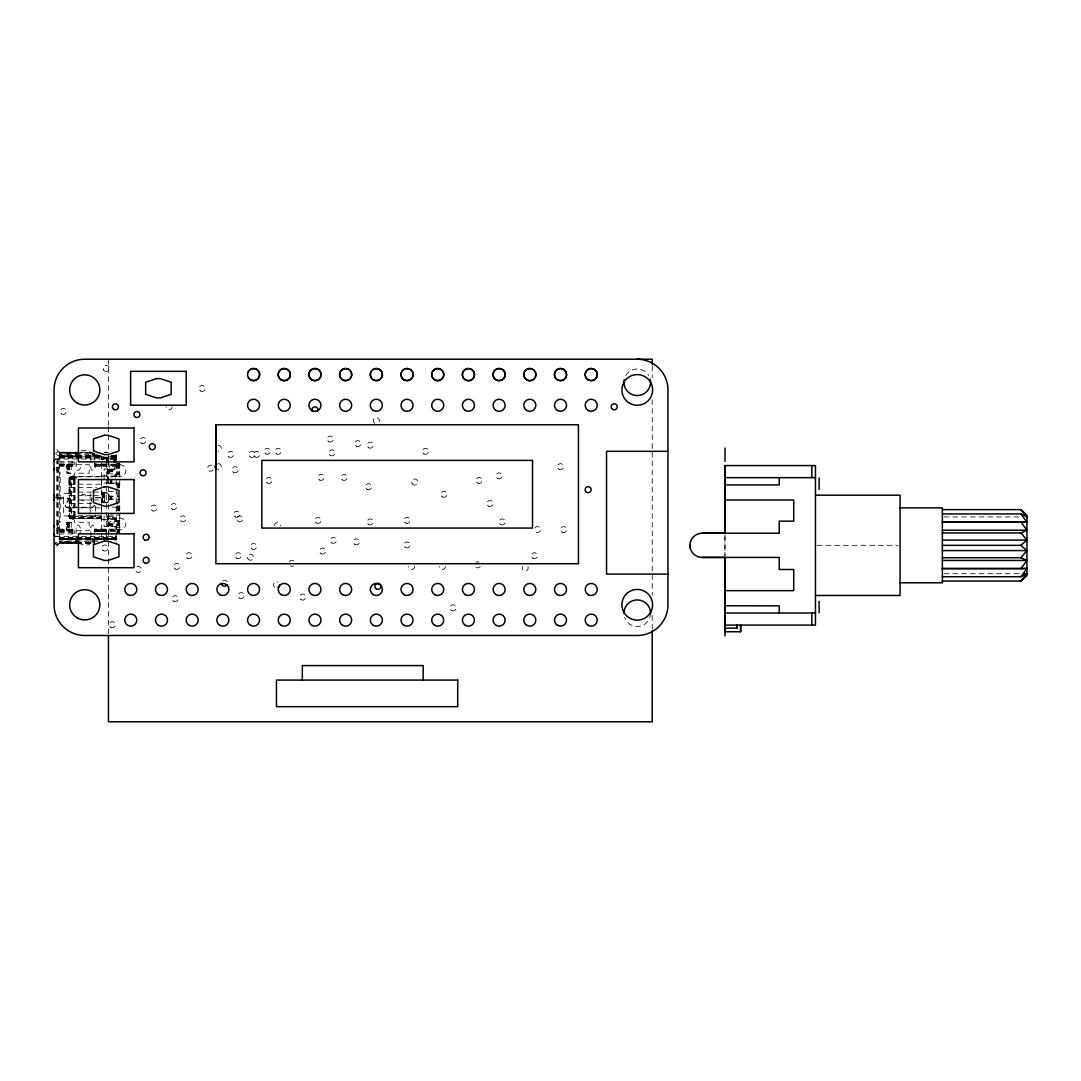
<?xml version="1.0" encoding="UTF-8"?>
<svg xmlns="http://www.w3.org/2000/svg" width="1081" height="1081" viewBox="0 0 1081 1081"><rect width="100%" height="100%" fill="white"/><g stroke="black" fill="none" stroke-linecap="round" stroke-linejoin="round"><path stroke-width="0.75" stroke-dasharray="5 3.75" d="M106.289 536.203L106.289 531.122L94.533 530.717L106.289 530.46L94.533 529.987L106.289 529.852L94.533 529.204L119.856 529.163M111.221 539.176L116.221 539.149L94.533 538.906L116.221 538.662L59.266 538.662L76.102 538.906L59.266 539.149L76.102 539.284L76.332 543.189L76.183 539.5L59.266 539.446L56.496 540.824M94.533 456.196L101.209 456.155L94.533 456.196L94.52 453.628L94.533 461.56M107.762 462.627L108.1 457.452L108.1 462.6M107.505 461.411L107.789 457.479M97.871 541.23L59.266 541.23L76.102 542.067L59.266 542.959L76.156 543.148L76.183 539.5L76.156 543.148L59.266 543.189L56.847 546.094M107.195 461.546L107.532 457.547L107.708 461.357M106.911 461.749L107.235 457.668L107.492 462.695M106.614 462.073L106.965 457.858L107.181 462.844M106.897 463.046L106.668 458.155L106.289 464.452L94.533 464.762L106.289 465.006L94.533 465.492L106.289 465.627L94.533 466.276L119.856 466.316M76.332 539.554L76.224 543.175L76.129 539.419L59.266 539.446L76.102 539.284M94.304 455.925L94.371 453.507L94.506 456.06L101.195 456.06L94.304 455.925L94.304 453.507M97.871 454.25L59.266 454.25L76.102 453.412L59.266 452.52L76.332 452.29L76.102 456.196L59.266 456.331L76.102 456.574L59.266 456.817L116.221 456.817L107.884 456.723M76.427 478.951L68.954 478.951L69.67 477.234L71.387 476.532L71.387 518.948L70.13 517.191L70.13 478.288L71.387 476.613M94.344 505.516L92.642 507.313L66.387 507.246L65.144 505.516L68.427 500.192L68.008 498.233L56.455 497.625M94.588 505.503L92.642 507.557L66.319 507.489L64.901 505.503L68.198 500.111L67.833 498.395L56.455 497.855M56.888 469.87L58.401 467.438M56.888 500.287L58.401 497.855M106.289 459.276L106.438 458.547M101.465 476.789L102.154 476.072M90.777 542.581L88.98 544.919L81.075 544.675M109.032 463.181L109.654 473.694L119.856 474.41M108.951 499.679L108.059 501.827L105.924 502.706M71.387 518.948L69.035 517.15L69.279 478.951L70.17 476.856M101.682 476.613L70.751 476.613L69.035 478.951L69.67 518.245L101.682 518.866M107.735 517.704C109.316 515.11 115.951 516.299 116.221 519.691M107.735 519.785C109.316 517.191 115.951 518.38 116.221 521.772M116.099 474.478L115.735 477.275L116.221 473.708M116.099 476.559L116.221 475.789M76.427 477.748L71.387 477.748L70.751 478.951L70.941 517.421L101.682 517.731M68.954 478.951L70.941 476.748L101.682 476.856M114.41 462.6C110.505 457.344 122.572 454.682 111.194 455.628M101.682 518.623L69.522 518.056L70.751 516.529L101.682 517.15M69.522 518.056L69.143 478.302L71.387 476.856M69.67 478.951L70.941 478.059L76.427 478.329M71.387 517.15L70.17 518.623L68.954 516.529L101.682 516.529M58.401 458.952L56.888 461.384L56.888 534.095L58.401 536.527M115.735 475.194C114.032 476.978 109.1 478.113 107.735 475.694M71.387 478.329L70.751 478.951L69.67 477.748M57.117 524.988L60.185 521.92L60.185 472.802L57.117 469.735M55.604 453.574L58.401 451.25M91.885 497.895L91.061 500.192L94.047 504.651M92.02 498.111L91.493 500.517M81.075 450.804L88.98 450.561L90.777 452.898M71.387 517.731L69.67 517.731L69.279 516.529M69.306 464.708C67.549 464.235 64.887 467.938 68.117 467.141L70.211 464.708L68.008 464.992L69.157 465.033L66.725 466.195L68.184 466.506L66.563 466.627L68.117 467.141L68.184 471.397L70.211 473.194C68.373 474.329 64.441 470.154 68.117 470.775L66.684 471.627L69.306 473.194M69.306 522.285C67.549 521.799 64.887 525.501 68.117 524.704L70.211 522.285L68.008 522.555L69.157 522.609L66.725 523.772L68.184 524.082L66.563 524.19L68.117 524.704L68.184 528.974L70.211 530.771C68.373 531.893 64.441 527.717 68.117 528.339L66.549 528.812L68.387 529.555L66.995 529.717L69.67 530.676L69.643 522.285M69.67 530.676L69.306 530.771M106.897 532.433L106.303 531.352L94.533 531.352L106.289 531.122L94.533 530.717M104.546 452.669L107.884 452.628M94.533 531.352L106.289 531.217L106.316 535.284L106.289 531.217M101.209 456.506L94.533 456.574L101.209 456.655M111.194 456.02L116.221 455.925M56.496 454.655L59.198 455.925L76.224 455.952L76.17 452.317L76.102 456.196L59.266 456.033L76.332 455.925L76.332 452.29M114.41 538.027L116.18 539.46L111.194 539.541L116.221 539.851L111.194 539.851M59.266 539.446L101.141 539.446L94.412 539.527L94.506 543.121L94.533 539.284L101.209 539.324L94.533 539.284L94.304 543.189L94.304 539.554L101.128 539.5L59.198 539.554L76.183 539.5M107.857 452.304L104.519 452.317L107.843 452.29M94.533 456.371L101.209 456.358L59.266 456.331L76.102 456.371M76.102 539.108L59.266 539.149L116.221 539.081L94.533 539.108M56.847 449.385L59.266 452.29L91.98 452.29L91.98 455.925M91.088 452.52L59.266 452.29L59.266 543.189L91.98 543.189L91.98 539.554M104.546 452.466L107.843 452.52M59.266 453.182L92.763 453.182M59.266 456.033L101.141 455.628M59.198 455.925L101.141 455.925L94.452 455.979L94.425 453.52L94.506 456.06M116.221 456.128L111.37 456.56M59.266 457.236L116.221 457.236M59.266 457.439L116.221 457.439M101.682 458.114L116.221 458.114M59.266 458.168L116.221 458.168M55.172 459.047L116.221 458.952M101.682 459.128L116.221 459.128M54.807 459.276L57.644 459.276M59.266 461.56L76.102 461.56M59.266 462.938L76.102 462.938M59.266 464.127L76.102 464.127M116.221 464.154L94.533 464.546M59.266 464.546L76.102 464.546M59.266 464.762L89.196 464.708L89.196 473.194L74.413 473.194C75.873 476.978 69.927 476.978 71.387 473.194L66.495 473.194L66.495 464.708M101.682 464.789L119.856 464.708M59.266 465.492L76.102 465.492M101.682 465.519L116.221 465.519M59.266 466.276L76.102 466.276M56.455 467.438L59.266 467.438M116.221 468.046L119.856 468.046M116.221 469.019L104.1 469.019L104.1 483.072L119.856 483.072M107.735 469.627L116.221 469.627M107.735 469.87L116.221 469.87M107.735 470.1L116.221 470.1M107.735 470.316L116.221 470.384M107.735 470.884L116.221 470.884M107.735 471.343L116.221 471.343M107.735 471.775L116.221 471.775M116.221 474.681L119.856 474.681M101.682 476.045L116.221 476.045M76.427 477.234L70.13 476.978M68.954 479.748L76.427 479.748M108.465 483.504L119.856 483.504M68.954 484.22L76.427 484.22M78.116 484.22L101.682 484.22M68.954 487.626L76.427 487.626M78.116 487.626L96.682 487.626M108.465 491.382L116.221 491.382M68.954 492.098L76.427 492.098M78.116 492.098L91.682 492.098M93.263 492.098L101.682 492.098M102.046 492.774L108.951 492.774L108.951 502.706L102.046 502.706L102.141 492.774M68.954 493.504L63.509 493.504L63.509 497.625M68.954 495.503L76.427 495.503M78.116 495.503L91.682 495.503M93.263 495.503L101.682 495.503M108.465 496.22L119.856 496.22M54.807 497.287L58.401 497.625M95.614 497.625L101.438 497.625L101.438 491.274M95.614 497.855L101.438 497.855L101.438 502.611M108.465 499.26L119.856 499.26M68.954 499.976L76.427 499.976M78.116 499.976L91.682 499.976M93.263 499.976L101.682 499.976M68.954 503.381L76.427 503.381M78.116 503.381L91.682 503.381M111.965 507.138L119.856 507.138M68.954 507.854L76.427 507.854M78.116 507.854L100.006 507.854M68.954 511.259L76.427 511.259M108.465 515.015L119.856 515.015M68.954 515.732L101.682 515.732M68.954 515.921L63.509 515.921L63.509 497.855M944.024 516.934L1020.315 516.934M101.682 518.245L70.454 518.11L71.387 518.623M101.682 519.434L116.221 519.434M116.221 520.799L119.856 520.799M119.856 521.069L109.654 521.785L109.032 532.298M107.735 523.704L116.221 523.704M107.735 524.136L116.221 524.136M107.735 524.596L116.221 524.596M107.735 525.163L116.221 525.096M107.735 525.38L116.221 525.38M107.735 525.609L116.221 525.609M107.735 525.852L116.221 525.852M116.221 526.461L104.1 526.461L104.1 515.529M116.221 527.433L119.856 527.433M56.455 528.041L59.266 528.041M59.266 529.204L76.102 529.204M59.266 529.987L76.102 529.987M101.682 529.96L116.221 529.96M59.266 530.717L89.196 530.771L89.196 522.285L74.413 522.285C75.873 518.502 69.927 518.502 71.387 522.285L66.495 522.285L66.495 530.771M101.682 530.69L119.856 530.771M59.266 530.933L76.102 530.933M94.533 530.933L106.289 530.933M101.682 531.325L116.221 531.325M59.266 531.352L76.102 531.352M116.221 532.149L119.856 532.149M59.266 532.541L76.102 532.541M59.266 533.919L76.102 533.919M54.807 536.203L57.644 536.203M55.172 536.433L116.221 536.527M59.266 537.311L116.221 537.365M59.266 538.041L116.221 538.041M59.266 538.243L116.221 538.243M94.533 538.662L116.221 538.662M101.682 538.919L116.221 538.919M111.221 539.405L116.221 539.351M59.266 539.851L101.141 539.851M59.266 542.297L91.088 542.297M59.266 543.189L91.088 542.959M817.128 545.324L898.406 545.324M944.024 573.714L1020.315 573.714M59.266 452.29L76.129 452.358L76.102 468.654C77.724 473.586 82.737 466.897 79.859 463.925M106.289 464.208L94.533 464.127L106.289 464.303M59.266 542.959L76.102 543.067L76.102 526.825C78.899 520.853 82.115 530.757 79.859 533.122M108.1 538.027L106.33 536.595M105.924 492.774L108.059 493.652L108.951 495.801M101.722 519.15C102.357 520.434 100.141 513.367 101.438 512.124M58.401 528.041L56.888 525.609M69.522 516.745L70.941 517.421M71.387 477.748L70.454 477.37L70.941 478.059M101.438 518.461L102.141 519.393M55.604 541.905L58.401 544.229M54.82 542.838L57.617 545.162M54.509 543.23L57.307 545.554M101.682 491.558L102.884 492.774L102.911 502.706M57.644 497.287L56.888 495.193M652.235 365.973L652.235 377.782M652.235 399.7L652.235 595.307M652.235 615.535L652.235 629.02M119.734 463.006L119.734 487.963M119.734 505.881L119.734 532.474M119.369 463.006L119.369 474.41M119.369 483.072L119.369 487.963M119.369 505.881L119.369 512.408M119.369 521.069L119.369 532.474M118.788 463.006L118.788 474.41M118.788 483.072L118.788 487.963M118.788 505.881L118.788 512.408M118.788 521.069L118.788 532.474M118.045 463.006L118.045 474.41M118.045 483.072L118.045 487.963M118.045 505.881L118.045 512.408M118.045 521.069L118.045 532.474M117.167 463.006L117.167 474.41M117.167 483.072L117.167 504.259M117.167 505.881L117.167 510.773M117.167 521.069L117.167 532.474M116.221 454.25L116.221 542.297M116.072 456.358L116.072 461.492M116.099 518.921L116.099 521.001M116.072 536.554L116.072 539.122M115.843 456.75L115.843 461.898M115.735 518.204L115.735 520.285M115.843 536.149L115.843 538.73M115.545 457.047L115.545 462.195M115.545 535.865L115.545 538.433M115.275 457.236L115.275 459.803M115.154 517.583L115.154 519.664M114.978 457.358L114.978 462.506M114.721 457.425L114.721 462.56M114.41 517.11L114.41 519.191M113.532 516.813L113.532 518.894M112.586 516.718L112.586 518.799M111.965 480.464L111.965 483.504M111.965 496.22L111.965 499.26M111.654 480.464L111.654 483.504M111.654 496.22L111.654 499.26M111.357 480.464L111.357 483.504M111.357 496.22L111.357 499.26M111.113 480.464L111.113 483.504M111.113 496.22L111.113 499.26M110.803 480.464L110.924 483.504M110.924 496.22L110.803 499.26M110.167 480.464L110.167 483.504M110.167 496.22L110.167 499.26M108.951 516.718L108.951 518.799M108.641 516.745L108.641 518.826M108.424 359.23L108.424 424.995M108.424 426.684L108.424 433.427M108.424 435.116L108.424 451.98M108.424 453.655L108.424 458.722M108.424 460.411L108.424 539.662M108.424 541.338L108.424 634.088M108.086 476.397L108.086 478.478M108.086 517.002L108.086 519.083M107.897 476.18L107.897 478.275M107.897 517.204L107.897 519.299M107.735 469.019L107.735 477.775M107.776 517.448L107.735 526.461M107.492 469.019L107.492 476.829M107.492 478.383L107.492 483.072M107.492 515.529L107.492 526.461M106.289 462.938L106.289 484.396M106.289 486.058L106.289 534.919M104.708 492.774L104.708 502.706M104.627 502.706L104.465 492.774L104.384 502.706M103.992 492.774L103.992 502.706M103.898 492.774L103.898 502.706M103.492 492.774L103.371 502.706M101.682 456.56L101.682 459.79M101.682 463.533L101.682 505.962M101.682 507.597L101.682 535.69M101.682 536.352L101.682 539.351M101.438 478.599L101.438 484.937M101.438 504.205L101.438 510.543M95.614 506.07L95.614 515.921L90.169 515.921L90.169 507.557M94.533 462.938C97.533 465.735 92.844 473.978 90.777 468.654L90.899 452.29M94.533 543.067L94.533 526.825L92.588 525.001L90.777 526.825L90.899 543.189M93.777 453.507L93.777 455.925M93.777 539.554L93.777 543.189M92.98 452.29L92.98 455.925M92.98 539.554L92.98 543.189M90.169 493.504L90.169 507.313M76.859 452.29L76.859 455.925M76.859 539.554L76.859 543.189M75.021 479.748L75.021 484.22M75.021 487.626L75.021 492.098M75.021 495.503L75.021 499.976M75.021 503.381L75.021 507.854M75.021 511.259L75.021 515.732M74.697 479.748L74.697 484.22M74.697 487.626L74.697 492.098M74.697 495.503L74.697 499.976M74.697 503.381L74.697 507.854M74.697 511.259L74.697 515.732M74.413 464.708C75.873 460.938 69.927 460.938 71.387 464.708M74.413 479.748L74.413 484.22M74.413 487.626L74.413 492.098M74.413 495.503L74.413 499.976M74.413 503.381L74.413 507.854M74.413 511.259L74.413 515.732M74.413 530.771C75.873 534.541 69.927 534.541 71.387 530.771M74.157 479.748L74.157 484.22M74.157 487.626L74.157 492.098M74.157 495.503L74.157 499.976M74.157 503.381L74.157 507.854M74.157 511.259L74.157 515.732M73.805 479.748L73.846 484.22M73.846 487.626L73.967 492.098M73.846 495.503L73.967 499.976M73.967 503.381L73.846 507.854M73.846 511.259L73.967 515.732M71.265 464.708L71.265 473.194M71.265 522.285L71.265 530.771M69.643 464.708L69.643 473.194M69.076 464.708L69.076 473.194M69.076 522.285L69.076 530.771M68.319 464.708L68.319 473.194M68.319 522.285L68.319 530.771M67.441 464.708L67.441 473.194M67.441 522.285L67.441 530.771M58.171 458.952L58.171 536.527M57.225 458.952L57.225 536.527M81.697 494.747A3.027 3.027 0 0 1 86.237 497.355A3.027 3.027 0 0 1 81.697 499.976M213.214 469.708A3.027 3.027 0 0 1 208.647 470.519A3.027 3.027 0 0 1 208.647 465.884A3.027 3.027 0 0 1 213.214 466.681M625.737 375.607A13.296 13.296 0 0 1 648.762 375.607M218.267 445.223A3.027 3.027 0 0 1 221.294 448.25A3.027 3.027 0 0 1 218.267 451.263M293.437 565.971A3.027 3.027 0 0 1 290.424 565.971M289.316 561.836A3.027 3.027 0 0 1 294.545 561.836M527.825 566.444A3.027 3.027 0 0 1 525.217 570.971A3.027 3.027 0 0 1 522.596 566.444M274.344 525.744A3.027 3.027 0 0 1 277.358 522.718A3.027 3.027 0 0 1 280.384 525.744M222.889 580.686A3.027 3.027 0 0 1 227.024 581.794M414.658 566.417A3.027 3.027 0 0 1 411.645 569.444A3.027 3.027 0 0 1 408.618 566.417M650.546 613.224A13.296 13.296 0 0 1 624.615 617.346M275.074 587.456A3.027 3.027 0 0 1 273.966 583.321A3.027 3.027 0 0 1 278.101 582.227M534.879 528.082A3.027 3.027 0 0 1 539.811 527.65A3.027 3.027 0 0 1 538.527 532.433A3.027 3.027 0 0 1 534.473 529.582M374.837 423.239A3.027 3.027 0 0 1 374.026 418.685A3.027 3.027 0 0 1 378.661 418.685A3.027 3.027 0 0 1 377.85 423.239M172.176 406.807A3.027 3.027 0 0 1 169.149 409.834A3.027 3.027 0 0 1 166.136 406.807M445.358 566.417A3.027 3.027 0 0 1 442.332 569.444A3.027 3.027 0 0 1 439.318 566.417M480.248 566.403A3.027 3.027 0 0 1 475.018 566.403M476.126 562.269A3.027 3.027 0 0 1 479.153 562.269M136.949 566.876A3.027 3.027 0 0 1 141.3 568.457A3.027 3.027 0 0 1 138.99 572.471A3.027 3.027 0 0 1 135.436 569.484M218.267 463.641A3.027 3.027 0 0 1 221.294 466.668A3.027 3.027 0 0 1 218.267 469.681M724.946 534.852L724.946 555.796L724.973 534.852M94.493 539.46L94.466 543.162L94.412 539.527M116.221 456.331L111.221 456.344L116.221 456.331M102.438 502.706L102.438 492.774L102.29 502.706M342.609 480.018A3.027 3.027 0 0 0 347.136 477.41A3.027 3.027 0 0 0 342.609 474.789A3.027 3.027 0 0 0 342.609 480.018M238.239 521.461A3.027 3.027 0 0 0 242.779 518.839A3.027 3.027 0 0 0 238.239 516.232A3.027 3.027 0 0 0 238.239 521.461M200.647 391.011A3.027 3.027 0 0 0 205.174 388.39A3.027 3.027 0 0 0 200.647 385.782A3.027 3.027 0 0 0 200.647 391.011M181.459 521.461A3.027 3.027 0 0 0 185.986 518.839A3.027 3.027 0 0 0 181.459 516.232A3.027 3.027 0 0 0 181.459 521.461M330.327 455.466A3.027 3.027 0 0 0 334.853 452.844A3.027 3.027 0 0 0 330.327 450.236A3.027 3.027 0 0 0 330.327 455.466M321.111 553.688A3.027 3.027 0 0 0 325.651 551.08A3.027 3.027 0 0 0 321.111 548.459A3.027 3.027 0 0 0 321.111 553.688M267.399 483.099A3.027 3.027 0 0 0 271.939 480.477A3.027 3.027 0 0 0 267.399 477.856A3.027 3.027 0 0 0 267.399 483.099M172.244 509.178A3.027 3.027 0 0 0 176.784 506.57A3.027 3.027 0 0 0 172.244 503.949A3.027 3.027 0 0 0 172.244 509.178M239.779 598.198A3.027 3.027 0 0 0 244.306 595.577A3.027 3.027 0 0 0 239.779 592.969A3.027 3.027 0 0 0 239.779 598.198M532.906 558.296A3.027 3.027 0 0 0 537.446 555.675A3.027 3.027 0 0 0 532.906 553.067A3.027 3.027 0 0 0 532.906 558.296M175.325 569.038A3.027 3.027 0 0 0 179.851 566.417A3.027 3.027 0 0 0 175.325 563.809A3.027 3.027 0 0 0 175.325 569.038M250.522 457.006A3.027 3.027 0 0 0 255.048 454.385A3.027 3.027 0 0 0 250.522 451.763A3.027 3.027 0 0 0 250.522 457.006M116.829 476.005A6.04 6.04 0 0 0 125.896 470.775A6.04 6.04 0 0 0 116.829 465.546A6.04 6.04 0 0 0 116.829 476.005M61.752 414.023A3.027 3.027 0 0 0 66.279 411.415A3.027 3.027 0 0 0 61.752 408.794A3.027 3.027 0 0 0 61.752 414.023M173.784 601.266A3.027 3.027 0 0 0 178.311 598.644A3.027 3.027 0 0 0 173.784 596.036A3.027 3.027 0 0 0 173.784 601.266M558.999 469.276A3.027 3.027 0 0 0 563.539 466.668A3.027 3.027 0 0 0 558.999 464.046A3.027 3.027 0 0 0 558.999 469.276M319.584 480.018A3.027 3.027 0 0 0 324.111 477.41A3.027 3.027 0 0 0 319.584 474.789A3.027 3.027 0 0 0 319.584 480.018M265.872 453.939A3.027 3.027 0 0 0 270.399 451.317A3.027 3.027 0 0 0 265.872 448.696A3.027 3.027 0 0 0 265.872 453.939M116.829 529.177A6.04 6.04 0 0 0 125.896 523.947A6.04 6.04 0 0 0 116.829 518.718A6.04 6.04 0 0 0 116.829 529.177M247.873 558.728A3.027 3.027 0 0 0 253.116 558.728A3.027 3.027 0 0 0 250.495 554.188A3.027 3.027 0 0 0 247.873 558.728M562.066 532.203A3.027 3.027 0 0 0 566.606 529.582A3.027 3.027 0 0 0 562.066 526.974A3.027 3.027 0 0 0 562.066 532.203M110.857 627.358A3.027 3.027 0 0 0 115.397 624.737A3.027 3.027 0 0 0 110.857 622.129A3.027 3.027 0 0 0 110.857 627.358M328.786 441.656A3.027 3.027 0 0 0 333.326 439.035A3.027 3.027 0 0 0 328.786 436.427A3.027 3.027 0 0 0 328.786 441.656M141.557 443.183A3.027 3.027 0 0 0 146.084 440.575A3.027 3.027 0 0 0 141.557 437.954A3.027 3.027 0 0 0 141.557 443.183M103.614 369.945A3.027 3.027 0 0 0 108.843 369.945A3.027 3.027 0 0 0 106.235 365.419A3.027 3.027 0 0 0 103.614 369.945M301.167 599.739A3.027 3.027 0 0 0 305.693 597.117A3.027 3.027 0 0 0 301.167 594.496A3.027 3.027 0 0 0 301.167 599.739M316.517 523.001A3.027 3.027 0 0 0 321.043 520.38A3.027 3.027 0 0 0 316.517 517.758A3.027 3.027 0 0 0 316.517 523.001M477.667 483.099A3.027 3.027 0 0 0 482.194 480.477A3.027 3.027 0 0 0 477.667 477.856A3.027 3.027 0 0 0 477.667 483.099M451.574 610.481A3.027 3.027 0 0 0 456.101 607.86A3.027 3.027 0 0 0 451.574 605.238A3.027 3.027 0 0 0 451.574 610.481M405.524 547.554A3.027 3.027 0 0 0 410.064 544.932A3.027 3.027 0 0 0 405.524 542.324A3.027 3.027 0 0 0 405.524 547.554M488.409 506.111A3.027 3.027 0 0 0 492.936 503.503A3.027 3.027 0 0 0 488.409 500.881A3.027 3.027 0 0 0 488.409 506.111M497.611 478.491A3.027 3.027 0 0 0 502.138 475.87A3.027 3.027 0 0 0 497.611 473.262A3.027 3.027 0 0 0 497.611 478.491M423.941 453.939A3.027 3.027 0 0 0 428.481 451.317A3.027 3.027 0 0 0 423.941 448.696A3.027 3.027 0 0 0 423.941 453.939M500.679 524.528A3.027 3.027 0 0 0 505.219 521.92A3.027 3.027 0 0 0 500.679 519.299A3.027 3.027 0 0 0 500.679 524.528M405.524 523.001A3.027 3.027 0 0 0 410.064 520.38A3.027 3.027 0 0 0 405.524 517.758A3.027 3.027 0 0 0 405.524 523.001M412.091 483.518A3.027 3.027 0 0 0 417.334 483.518A3.027 3.027 0 0 0 414.712 478.991A3.027 3.027 0 0 0 412.091 483.518M442.359 496.909A3.027 3.027 0 0 0 446.899 494.287A3.027 3.027 0 0 0 442.359 491.666A3.027 3.027 0 0 0 442.359 496.909M229.037 457.006A3.027 3.027 0 0 0 233.564 454.385A3.027 3.027 0 0 0 229.037 451.763A3.027 3.027 0 0 0 229.037 457.006M187.594 558.296A3.027 3.027 0 0 0 192.134 555.675A3.027 3.027 0 0 0 187.594 553.067A3.027 3.027 0 0 0 187.594 558.296M356.419 446.264A3.027 3.027 0 0 0 360.946 443.642A3.027 3.027 0 0 0 356.419 441.021A3.027 3.027 0 0 0 356.419 446.264M152.299 510.718A3.027 3.027 0 0 0 156.826 508.097A3.027 3.027 0 0 0 152.299 505.489A3.027 3.027 0 0 0 152.299 510.718M354.879 544.486A3.027 3.027 0 0 0 359.419 541.865A3.027 3.027 0 0 0 354.879 539.243A3.027 3.027 0 0 0 354.879 544.486M331.867 542.946A3.027 3.027 0 0 0 336.394 540.324A3.027 3.027 0 0 0 331.867 537.716A3.027 3.027 0 0 0 331.867 542.946M276.614 453.939A3.027 3.027 0 0 0 281.141 451.317A3.027 3.027 0 0 0 276.614 448.696A3.027 3.027 0 0 0 276.614 453.939M255.13 457.006A3.027 3.027 0 0 0 259.656 454.385A3.027 3.027 0 0 0 255.13 451.763A3.027 3.027 0 0 0 255.13 457.006M368.689 524.528A3.027 3.027 0 0 0 373.229 521.92A3.027 3.027 0 0 0 368.689 519.299A3.027 3.027 0 0 0 368.689 524.528M235.172 516.853A3.027 3.027 0 0 0 239.698 514.245A3.027 3.027 0 0 0 235.172 511.624A3.027 3.027 0 0 0 235.172 516.853M103.181 550.621A3.027 3.027 0 0 0 107.722 547.999A3.027 3.027 0 0 0 103.181 545.392A3.027 3.027 0 0 0 103.181 550.621M368.689 447.791A3.027 3.027 0 0 0 373.229 445.183A3.027 3.027 0 0 0 368.689 442.561A3.027 3.027 0 0 0 368.689 447.791M367.162 489.234A3.027 3.027 0 0 0 371.688 486.612A3.027 3.027 0 0 0 367.162 484.004A3.027 3.027 0 0 0 367.162 489.234M236.712 558.296A3.027 3.027 0 0 0 241.239 555.675A3.027 3.027 0 0 0 236.712 553.067A3.027 3.027 0 0 0 236.712 558.296M252.049 549.08A3.027 3.027 0 0 0 256.589 546.473A3.027 3.027 0 0 0 252.049 543.851A3.027 3.027 0 0 0 252.049 549.08M233.645 472.343A3.027 3.027 0 0 0 238.171 469.735A3.027 3.027 0 0 0 233.645 467.114A3.027 3.027 0 0 0 233.645 472.343"/><path stroke-width="1.5" d="M725.027 500.017L793.724 500.017L793.724 521.164L779.212 521.164L779.212 533.244L702.015 533.244A12.08 12.08 0 0 0 689.935 545.324A12.08 12.08 0 0 0 702.015 557.418L724.946 557.418L725.013 635.966M702.001 533.257L724.986 533.244L724.838 465.573L815.466 465.573L815.466 625.088L724.851 625.088L724.946 557.418M779.212 613.008L779.212 605.833L724.865 605.752M215.889 424.738L215.889 563.714L578.43 563.714L578.43 424.738L215.889 424.738L215.889 468.424M725.04 628.102L724.865 631.736L724.946 628.102L725.013 631.736L740.688 631.736L740.688 625.088M725.013 625.642L725.013 624.683M54.05 461.384L54.496 459.668M54.05 469.87L54.496 468.154M54.05 500.287L54.496 498.571M942.362 576.727L1020.91 576.727L1026.95 568.471L942.362 568.471M942.362 568.633L1020.91 568.633L1026.95 560.431L1020.91 557.728L942.362 557.728M942.362 581.038L1020.91 581.038L1026.95 573.714L1023.639 573.714M1020.91 557.728L1026.95 550.58L1020.91 545.324L942.362 545.324M1020.91 581.038L1026.95 575.538L1026.95 515.124L1020.91 509.624L942.362 509.624M1020.91 545.324L1026.95 540.081L1020.91 532.933L942.362 532.933M1020.91 576.727L1026.95 573.714M1020.91 532.933L1026.95 530.217L1020.91 522.028L942.362 522.028M1020.91 568.633L1026.95 568.471M667.95 451.317L606.549 451.317L606.549 574.092L667.95 574.092M815.466 477.653L725.067 477.653L724.946 533.244M725.054 484.91L779.212 484.91L779.212 477.653M815.466 495.179L900.068 495.179L900.068 595.482L815.466 595.482M900.068 507.867L942.362 507.867L942.362 582.794L900.068 582.794M942.362 513.934L1020.91 513.934L1026.95 516.934L1020.91 509.624M942.362 522.191L1026.95 522.191L1020.91 513.934M942.362 530.217L1026.95 530.217M942.362 540.081L1026.95 540.081M942.362 550.58L1026.95 550.58M702.015 557.418L779.212 557.418L779.212 569.498L793.724 569.498L793.724 590.645L724.892 590.645M942.362 560.431L1026.95 560.431M724.851 613.008L815.466 613.008M724.851 628.102L737.066 628.102L737.066 625.088M1020.91 522.028L1026.95 522.191M215.646 468.168A3.027 3.027 0 0 1 216.754 464.046L215.241 466.668L216.754 469.276M54.496 496.909L54.05 495.193M54.496 527.325L54.05 525.609M54.496 535.811L54.05 534.095M689.935 545.324L690.34 548.445M724.946 628.102L725.027 631.736M819.101 477.964L819.101 489.436M819.101 601.225L819.101 612.697M811.845 465.573L811.845 477.653M811.845 613.008L811.845 625.088M740.566 625.088L740.566 631.736M736.985 625.088L736.931 628.102M725 448.047L724.986 461.344M652.235 364.297L652.235 359.23L84.75 359.23A30.7 30.7 0 0 0 54.05 389.93L54.05 604.792A30.7 30.7 0 0 0 84.75 635.479L637.25 635.479A30.7 30.7 0 0 0 667.95 604.792L667.95 389.93A30.7 30.7 0 0 0 637.25 359.23M652.235 630.709L652.235 721.77L108.424 721.77L108.424 635.777M423.171 680.084L423.171 665.585L302.329 665.585L302.329 680.084M279.614 584.835A3.027 3.027 0 0 1 278.101 587.456M650.249 379.499A13.296 13.296 0 0 1 637.25 395.551A13.296 13.296 0 0 1 624.237 379.499M312.341 411.388A3.027 3.027 0 0 1 314.949 406.861A3.027 3.027 0 0 1 317.571 411.388M623.953 613.224A13.296 13.296 0 0 1 637.25 599.928A13.296 13.296 0 0 1 650.546 613.224M227.024 584.807A3.027 3.027 0 0 1 221.389 583.308M248.252 371.513A6.135 6.135 0 0 1 257.508 369.878A6.135 6.135 0 0 1 257.508 379.282A6.135 6.135 0 0 1 248.252 377.647M156.542 378.593L145.665 382.215L145.665 394.295L156.542 397.93L160.285 397.93L171.163 394.295L171.163 382.215L160.285 378.593L156.542 378.593M104.344 435.278L93.466 438.9L93.466 450.993L104.344 454.615L108.086 454.615L118.964 450.993L118.964 438.9L108.086 435.278L104.344 435.278M104.344 486.828L93.466 490.45L93.466 502.543L104.344 506.165L108.086 506.165L118.964 502.543L118.964 490.45L108.086 486.828L104.344 486.828M104.344 541.108L93.466 544.729L93.466 556.823L104.344 560.444L108.086 560.444L118.964 556.823L118.964 544.729L108.086 541.108L104.344 541.108M186.202 371.337L130.612 371.337L130.612 405.172L186.202 405.172L186.202 371.337M134.017 428.022L78.427 428.022L78.427 461.871L134.017 461.871L134.017 428.022M532.514 460.398L261.818 460.398L261.818 528.069L532.514 528.069L532.514 460.398M134.017 479.572L78.427 479.572L78.427 513.407L134.017 513.407L134.017 479.572M134.017 533.865L78.427 533.865L78.427 567.701L134.017 567.701L134.017 533.865M457.709 680.084L276.439 680.084L276.439 706.663L457.709 706.663L457.709 680.084M725.121 477.653L725.121 465.573L725.067 477.653M526.798 625.372A6.04 6.04 0 0 0 535.865 620.143A6.04 6.04 0 0 0 526.798 614.9A6.04 6.04 0 0 0 526.798 625.372M557.485 625.372A6.04 6.04 0 0 0 566.552 620.143A6.04 6.04 0 0 0 557.485 614.9A6.04 6.04 0 0 0 557.485 625.372M434.711 625.372A6.04 6.04 0 0 0 443.778 620.143A6.04 6.04 0 0 0 434.711 614.9A6.04 6.04 0 0 0 434.711 625.372M496.098 625.372A6.04 6.04 0 0 0 505.165 620.143A6.04 6.04 0 0 0 496.098 614.9A6.04 6.04 0 0 0 496.098 625.372M404.024 625.372A6.04 6.04 0 0 0 413.077 620.143A6.04 6.04 0 0 0 404.024 614.9A6.04 6.04 0 0 0 404.024 625.372M588.186 625.372A6.04 6.04 0 0 0 597.253 620.143A6.04 6.04 0 0 0 588.186 614.9A6.04 6.04 0 0 0 588.186 625.372M465.411 625.372A6.04 6.04 0 0 0 474.464 620.143A6.04 6.04 0 0 0 465.411 614.9A6.04 6.04 0 0 0 465.411 625.372M373.323 625.372A6.04 6.04 0 0 0 382.39 620.143A6.04 6.04 0 0 0 373.323 614.9A6.04 6.04 0 0 0 373.323 625.372M342.623 625.372A6.04 6.04 0 0 0 351.69 620.143A6.04 6.04 0 0 0 342.623 614.9A6.04 6.04 0 0 0 342.623 625.372M311.936 625.372A6.04 6.04 0 0 0 321.003 620.143A6.04 6.04 0 0 0 311.936 614.9A6.04 6.04 0 0 0 311.936 625.372M281.236 625.372A6.04 6.04 0 0 0 290.303 620.143A6.04 6.04 0 0 0 281.236 614.9A6.04 6.04 0 0 0 281.236 625.372M250.549 625.372A6.04 6.04 0 0 0 259.602 620.143A6.04 6.04 0 0 0 250.549 614.9A6.04 6.04 0 0 0 250.549 625.372M189.161 625.372A6.04 6.04 0 0 0 198.215 620.143A6.04 6.04 0 0 0 189.161 614.9A6.04 6.04 0 0 0 189.161 625.372M158.461 625.372A6.04 6.04 0 0 0 167.528 620.143A6.04 6.04 0 0 0 158.461 614.9A6.04 6.04 0 0 0 158.461 625.372M219.848 625.372A6.04 6.04 0 0 0 228.915 620.143A6.04 6.04 0 0 0 219.848 614.9A6.04 6.04 0 0 0 219.848 625.372M127.761 625.372A6.04 6.04 0 0 0 136.828 620.143A6.04 6.04 0 0 0 127.761 614.9A6.04 6.04 0 0 0 127.761 625.372M340.339 377.647A6.135 6.135 0 0 0 350.96 377.647A6.135 6.135 0 0 0 345.65 368.445A6.135 6.135 0 0 0 340.339 377.647M309.639 377.647A6.135 6.135 0 0 0 320.273 377.647A6.135 6.135 0 0 0 314.949 368.445A6.135 6.135 0 0 0 309.639 377.647M371.026 377.647A6.135 6.135 0 0 0 381.661 377.647A6.135 6.135 0 0 0 376.35 368.445A6.135 6.135 0 0 0 371.026 377.647M401.727 377.647A6.135 6.135 0 0 0 412.361 377.647A6.135 6.135 0 0 0 407.037 368.445A6.135 6.135 0 0 0 401.727 377.647M434.67 379.89A6.135 6.135 0 0 0 443.872 374.58A6.135 6.135 0 0 0 434.67 369.27A6.135 6.135 0 0 0 434.67 379.89M465.357 379.89A6.135 6.135 0 0 0 474.573 374.58A6.135 6.135 0 0 0 465.357 369.27A6.135 6.135 0 0 0 465.357 379.89A6.04 6.04 0 0 0 474.464 374.58A6.04 6.04 0 0 0 465.411 369.351A6.04 6.04 0 0 0 465.411 379.809M493.801 377.647A6.135 6.135 0 0 0 504.435 377.647A6.135 6.135 0 0 0 499.125 368.445A6.135 6.135 0 0 0 493.801 377.647M526.744 379.89A6.135 6.135 0 0 0 535.96 374.58A6.135 6.135 0 0 0 526.744 369.27A6.135 6.135 0 0 0 526.744 379.89A6.04 6.04 0 0 0 535.865 374.58A6.04 6.04 0 0 0 526.798 369.351A6.04 6.04 0 0 0 526.798 379.809M376.364 588.983A3.027 3.027 0 0 0 380.904 586.375A3.027 3.027 0 0 0 376.364 583.754A3.027 3.027 0 0 0 376.364 588.983M77.197 617.873A15.107 15.107 0 0 0 99.844 604.792A15.107 15.107 0 0 0 77.197 591.712A15.107 15.107 0 0 0 77.197 617.873M281.195 379.89A6.135 6.135 0 0 0 290.397 374.58A6.135 6.135 0 0 0 281.195 369.27A6.135 6.135 0 0 0 281.195 379.89A6.04 6.04 0 0 0 290.303 374.58A6.04 6.04 0 0 0 281.236 369.351A6.04 6.04 0 0 0 281.236 379.809M585.888 377.647A6.135 6.135 0 0 0 596.523 377.647A6.135 6.135 0 0 0 591.212 368.445A6.135 6.135 0 0 0 585.888 377.647M77.197 403.01A15.107 15.107 0 0 0 99.844 389.93A15.107 15.107 0 0 0 77.197 376.85A15.107 15.107 0 0 0 77.197 403.01M555.202 377.647A6.135 6.135 0 0 0 565.822 377.647A6.135 6.135 0 0 0 560.512 368.445A6.135 6.135 0 0 0 555.202 377.647M144.624 562.904A3.027 3.027 0 0 0 149.151 560.282A3.027 3.027 0 0 0 144.624 557.661A3.027 3.027 0 0 0 144.624 562.904M144.624 539.878A3.027 3.027 0 0 0 149.151 537.257A3.027 3.027 0 0 0 144.624 534.649A3.027 3.027 0 0 0 144.624 539.878M629.574 403.213A15.35 15.35 0 0 0 652.6 389.93A15.35 15.35 0 0 0 629.574 376.634A15.35 15.35 0 0 0 629.574 403.213M629.574 618.075A15.35 15.35 0 0 0 652.6 604.792A15.35 15.35 0 0 0 629.574 591.496A15.35 15.35 0 0 0 629.574 618.075M113.924 409.429A3.027 3.027 0 0 0 118.464 406.807A3.027 3.027 0 0 0 113.924 404.199A3.027 3.027 0 0 0 113.924 409.429M141.557 475.424A3.027 3.027 0 0 0 146.084 472.802A3.027 3.027 0 0 0 141.557 470.181A3.027 3.027 0 0 0 141.557 475.424M612.711 409.429A3.027 3.027 0 0 0 617.251 406.807A3.027 3.027 0 0 0 612.711 404.199A3.027 3.027 0 0 0 612.711 409.429M135.409 417.104A3.027 3.027 0 0 0 139.949 414.482A3.027 3.027 0 0 0 135.409 411.861A3.027 3.027 0 0 0 135.409 417.104M149.651 448.223A3.027 3.027 0 0 0 154.894 448.223A3.027 3.027 0 0 0 152.272 443.696A3.027 3.027 0 0 0 149.651 448.223M586.632 492.301A3.027 3.027 0 0 0 591.158 489.679A3.027 3.027 0 0 0 586.632 487.072A3.027 3.027 0 0 0 586.632 492.301M588.186 594.672A6.04 6.04 0 0 0 597.253 589.442A6.04 6.04 0 0 0 588.186 584.213A6.04 6.04 0 0 0 588.186 594.672M557.485 594.672A6.04 6.04 0 0 0 566.552 589.442A6.04 6.04 0 0 0 557.485 584.213A6.04 6.04 0 0 0 557.485 594.672M526.798 594.672A6.04 6.04 0 0 0 535.865 589.442A6.04 6.04 0 0 0 526.798 584.213A6.04 6.04 0 0 0 526.798 594.672M496.098 594.672A6.04 6.04 0 0 0 505.165 589.442A6.04 6.04 0 0 0 496.098 584.213A6.04 6.04 0 0 0 496.098 594.672M465.411 594.672A6.04 6.04 0 0 0 474.464 589.442A6.04 6.04 0 0 0 465.411 584.213A6.04 6.04 0 0 0 465.411 594.672M434.711 594.672A6.04 6.04 0 0 0 443.778 589.442A6.04 6.04 0 0 0 434.711 584.213A6.04 6.04 0 0 0 434.711 594.672M404.024 594.672A6.04 6.04 0 0 0 413.077 589.442A6.04 6.04 0 0 0 404.024 584.213A6.04 6.04 0 0 0 404.024 594.672M373.323 594.672A6.04 6.04 0 0 0 382.39 589.442A6.04 6.04 0 0 0 373.323 584.213A6.04 6.04 0 0 0 373.323 594.672M342.623 594.672A6.04 6.04 0 0 0 351.69 589.442A6.04 6.04 0 0 0 342.623 584.213A6.04 6.04 0 0 0 342.623 594.672M311.936 594.672A6.04 6.04 0 0 0 321.003 589.442A6.04 6.04 0 0 0 311.936 584.213A6.04 6.04 0 0 0 311.936 594.672M281.236 594.672A6.04 6.04 0 0 0 290.303 589.442A6.04 6.04 0 0 0 281.236 584.213A6.04 6.04 0 0 0 281.236 594.672M250.549 594.672A6.04 6.04 0 0 0 259.602 589.442A6.04 6.04 0 0 0 250.549 584.213A6.04 6.04 0 0 0 250.549 594.672M219.848 594.672A6.04 6.04 0 0 0 228.915 589.442A6.04 6.04 0 0 0 219.848 584.213A6.04 6.04 0 0 0 219.848 594.672M189.161 594.672A6.04 6.04 0 0 0 198.215 589.442A6.04 6.04 0 0 0 189.161 584.213A6.04 6.04 0 0 0 189.161 594.672M158.461 594.672A6.04 6.04 0 0 0 167.528 589.442A6.04 6.04 0 0 0 158.461 584.213A6.04 6.04 0 0 0 158.461 594.672M127.761 594.672A6.04 6.04 0 0 0 136.828 589.442A6.04 6.04 0 0 0 127.761 584.213A6.04 6.04 0 0 0 127.761 594.672M250.549 410.51A6.04 6.04 0 0 0 259.602 405.28A6.04 6.04 0 0 0 250.549 400.038A6.04 6.04 0 0 0 250.549 410.51M281.236 410.51A6.04 6.04 0 0 0 290.303 405.28A6.04 6.04 0 0 0 281.236 400.038A6.04 6.04 0 0 0 281.236 410.51M311.936 410.51A6.04 6.04 0 0 0 321.003 405.28A6.04 6.04 0 0 0 311.936 400.038A6.04 6.04 0 0 0 311.936 410.51M342.623 410.51A6.04 6.04 0 0 0 351.69 405.28A6.04 6.04 0 0 0 342.623 400.038A6.04 6.04 0 0 0 342.623 410.51M373.323 410.51A6.04 6.04 0 0 0 382.39 405.28A6.04 6.04 0 0 0 373.323 400.038A6.04 6.04 0 0 0 373.323 410.51M404.024 410.51A6.04 6.04 0 0 0 413.077 405.28A6.04 6.04 0 0 0 404.024 400.038A6.04 6.04 0 0 0 404.024 410.51M434.711 410.51A6.04 6.04 0 0 0 443.778 405.28A6.04 6.04 0 0 0 434.711 400.038A6.04 6.04 0 0 0 434.711 410.51M465.411 410.51A6.04 6.04 0 0 0 474.464 405.28A6.04 6.04 0 0 0 465.411 400.038A6.04 6.04 0 0 0 465.411 410.51M496.098 410.51A6.04 6.04 0 0 0 505.165 405.28A6.04 6.04 0 0 0 496.098 400.038A6.04 6.04 0 0 0 496.098 410.51M526.798 410.51A6.04 6.04 0 0 0 535.865 405.28A6.04 6.04 0 0 0 526.798 400.038A6.04 6.04 0 0 0 526.798 410.51M557.485 410.51A6.04 6.04 0 0 0 566.552 405.28A6.04 6.04 0 0 0 557.485 400.038A6.04 6.04 0 0 0 557.485 410.51M588.186 410.51A6.04 6.04 0 0 0 597.253 405.28A6.04 6.04 0 0 0 588.186 400.038A6.04 6.04 0 0 0 588.186 410.51M588.186 379.809A6.04 6.04 0 0 0 597.253 374.58A6.04 6.04 0 0 0 588.186 369.351A6.04 6.04 0 0 0 588.186 379.809M557.485 379.809A6.04 6.04 0 0 0 566.552 374.58A6.04 6.04 0 0 0 557.485 369.351A6.04 6.04 0 0 0 557.485 379.809M496.098 379.809A6.04 6.04 0 0 0 505.165 374.58A6.04 6.04 0 0 0 496.098 369.351A6.04 6.04 0 0 0 496.098 379.809M434.711 379.809A6.04 6.04 0 0 0 443.778 374.58A6.04 6.04 0 0 0 434.711 369.351A6.04 6.04 0 0 0 434.711 379.809M404.024 379.809A6.04 6.04 0 0 0 413.077 374.58A6.04 6.04 0 0 0 404.024 369.351A6.04 6.04 0 0 0 404.024 379.809M373.323 379.809A6.04 6.04 0 0 0 382.39 374.58A6.04 6.04 0 0 0 373.323 369.351A6.04 6.04 0 0 0 373.323 379.809M342.623 379.809A6.04 6.04 0 0 0 351.69 374.58A6.04 6.04 0 0 0 342.623 369.351A6.04 6.04 0 0 0 342.623 379.809M311.936 379.809A6.04 6.04 0 0 0 321.003 374.58A6.04 6.04 0 0 0 311.936 369.351A6.04 6.04 0 0 0 311.936 379.809M250.549 379.809A6.04 6.04 0 0 0 259.602 374.58A6.04 6.04 0 0 0 250.549 369.351A6.04 6.04 0 0 0 250.549 379.809"/></g></svg>
